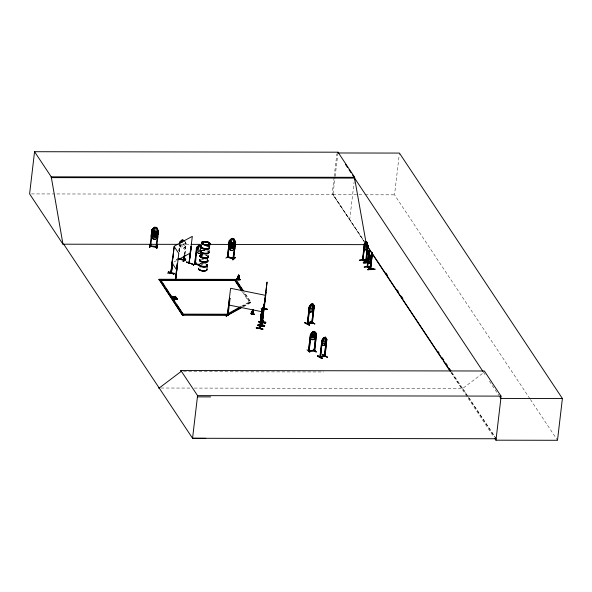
<?xml version="1.0" encoding="UTF-8"?>
<svg xmlns="http://www.w3.org/2000/svg" width="592" height="592" viewBox="0 0 592 592"><rect width="100%" height="100%" fill="white"/><g stroke="black" fill="none" stroke-linecap="round" stroke-linejoin="round"><path stroke-width="0.44" stroke-dasharray="2.96 2.22" d="M263.092 308.795L260.658 308.432M178.851 250.964L179.576 244.807M178.932 250.89L179.657 244.733M179.324 251.985L180.146 244.947M179.406 251.911L180.227 244.873M183.994 243.194L183.86 244.355L183.032 245.214L182.343 245.051L181.788 243.86M184.164 254.96L185.466 243.319M184.837 254.212L186.073 243.667L184.364 240.5M184.919 254.138L186.162 243.593L185.474 243.519M202.005 255.914L202.212 254.153M202.508 264.55L202.198 264.15L200.466 265.786M242.18 306.404L249.432 302.453L249.491 301.927L243.001 292.159M243.312 306.76L250.564 302.815L250.756 301.935L244.274 292.159M334.103 177.304L332.201 193.51L364.369 241.595L333.037 194.391L55.485 193.954M334.206 176.401L336.855 153.898M364.006 241.44L333 194.746L335.05 177.289M335.153 176.386L337.906 152.98M349.68 219.869L354.164 181.7M529.907 398.734L394.524 194.842L399.326 153.987M176.712 259.562L176.401 259.77M179.465 244.799L181.263 247.959L179.487 244.777M180.641 244.429L181.848 246.339L183.231 246.672L184.785 245.428L185.022 243.438L184.297 240.589L186.162 243.593M183.402 248.374L185.784 246.272M185.762 246.294L183.402 248.477L181.263 247.959M176.364 259.807L178.14 258.208M194.265 388.078L462.633 388.5L484.182 372.213M173.87 262.027L177.008 260.325M241.432 306.316L249.491 301.927L250.756 301.935M243.379 306.242L250.623 302.29L249.491 301.927M201.213 254.656L202.094 254.493A4.24 1.569 6.7 0 0 201.243 254.664M201.191 254.841L202.072 254.678A4.24 1.569 6.7 0 0 201.221 254.819A4.24 1.569 6.7 0 1 202.094 254.701A4.218 1.561 6.7 0 0 201.236 254.863A4.218 1.561 6.7 0 1 203.123 254.619M31.45 193.917L54.56 193.954M333 194.746L364.221 194.79M365.138 194.79L394.524 194.842M180.893 244.348L190.121 244.363M242.446 291.93L249.432 302.453L250.697 302.453L243.712 291.93M183.513 371.732L323.802 371.954M161.039 388.026L190.572 388.071M249.432 302.453L250.564 302.815M462.633 388.5L468.235 396.877L451.911 372.346M468.746 397.639L496.244 438.753M530.417 399.504L557.494 440.285M483.472 372.213L485.958 375.957M489.436 381.196L498.886 395.426M468.701 397.639L496 438.753M451.193 372.346L461.923 388.5M450.956 372.398L493.92 437.103M202.56 250.808A4.225 1.561 6.7 0 1 207.629 251.57M201.672 250.675A4.292 1.591 6.7 0 1 204.691 250.512M206.823 250.949A4.292 1.591 6.7 0 1 207.711 251.289M207.185 255.433A4.24 1.569 6.7 0 0 206.312 255.093A4.218 1.561 6.7 0 1 207.163 255.47M201.702 250.438A4.292 1.591 6.7 0 1 204.721 250.275M206.852 250.712A4.292 1.591 6.7 0 1 207.733 251.052M207.363 246.339A4.292 1.591 6.7 0 1 208.924 247.079M206.29 246.361A4.233 1.569 6.7 0 1 208.843 247.352M208.273 246.442A4.292 1.591 6.7 0 1 208.954 246.842M200.14 264.106A4.225 1.561 6.7 0 1 205.217 264.372M200.126 263.817A4.292 1.591 6.7 0 1 205.283 264.084M205.246 255.256A4.225 1.561 6.7 0 1 207.126 255.855A4.218 1.561 6.7 0 0 205.239 255.256M199.689 267.976A4.225 1.561 6.7 0 1 200.562 267.813M201.199 255.011A4.24 1.569 6.7 0 1 202.072 254.849M206.29 255.278A4.24 1.569 6.7 0 1 207.163 255.618M201.554 259.044A4.292 1.591 6.7 0 1 202.582 258.985M201.554 259.333A4.225 1.561 6.7 0 1 203.655 259.34M205.757 259.762A4.225 1.561 6.7 0 1 206.623 260.103M200.155 263.581A4.292 1.591 6.7 0 1 201.043 263.41M203.174 263.418A4.292 1.591 6.7 0 1 205.306 263.847M205.313 263.595A4.233 1.569 6.7 0 1 206.179 263.936M203.071 255.034A4.225 1.561 6.7 0 0 201.184 255.248A4.218 1.561 6.7 0 1 203.071 255.034"/><path stroke-width="0.89" d="M261.146 326.229L259.777 328.501L261.642 311.34L262.648 307.514L262.863 309.446L260.754 326.392L261.168 326.192M261.213 325.622L260.88 325.563M261.686 315.632L261.553 315.987L261.538 314.663L261.02 316.912L261.405 313.323M261.805 310.933L259.511 328.464L260.909 326.133M262.456 309.823L262.707 307.603M263.151 311.903L262.804 312.776L262.937 310.896M263.381 307.611L264.002 303.999C263.995 307.218 262.471 312.931 263.943 304.702M264.002 303.999L263.877 306.042M257.742 325.482L264.402 326.592L257.742 325.459M262.515 308.203L262.012 314.456L261.213 317.053L261.094 315.98M197.121 247.308L195.316 264.247L194.805 263.507M229.851 240.463L227.957 257.387M150.708 246.442L152.61 229.555L151.996 229.57L149.976 246.368L150.057 245.65L150.753 246.006M311.037 334.539L310.4 334.384L308.373 351.093L314.633 350.782L316.535 334.08L315.995 333.984L314.108 350.849L314.167 350.227L314.707 350.175L313.967 350.101M178.791 280.223L172.272 280.223M172.302 279.986L178.821 279.972L172.302 279.949L172.309 280.371M310.926 334.487L309.054 351.049M313.605 306.042L311.858 322.98L313.679 305.938M325.43 337.225L326.784 339.445L326.34 339.497M322.211 340.459L320.524 357.257L322.277 340.481L321.819 340.585L319.887 357.265M326.288 339.497L324.298 356.273L324.934 355.533M265.542 323.017L258.845 322.018L259 321.493L265.741 322.285L258.993 321.515M238.369 279.616L238.813 275.147L237.281 279.313C242.306 282.251 237.133 268.894 239.249 279.002L239.464 279.239M252.592 314.219L253.058 309.875L253.576 314.063L251.289 313.679L252.843 309.734L253.576 314.063M149.45 247.515L150.139 244.718L149.791 247.471M149.739 247.508L150.124 244.718M151.212 236.097L153.121 238.931L155.363 239.286L153.076 238.998L151.138 236.112L151.448 233.433L154.009 231.05L155.171 227.735L155.911 227.853L156.251 231.405L158.16 234.24M151.515 233.492L154.038 231.117L156.251 231.405M158.367 233.063L155.807 235.475L153.528 235.187L151.589 232.279L153.565 235.15L155.777 235.401L158.301 233.056M151.996 229.57L152.662 229.666M154.009 231.05L152.625 233.596L152.388 235.579L153.691 237.333L155.163 237.503L156.813 236.097L157.043 234.106L156.251 231.376L155.385 232.301L154.645 232.219L154.053 231.109L156.295 231.339L158.234 234.225M154.453 227.261L156.739 227.528L157.487 230.325L157.257 232.316L155.607 233.722L154.135 233.544L152.84 231.798C152.211 228.993 157.724 224.412 151.892 229.652M154.727 231.576L155.467 231.635L155.948 233.981L155.814 235.142L154.941 236.082L154.201 236.001L153.609 234.891L154.727 231.546M157.938 230.362L156.051 246.968M156.784 246.442L150.768 245.924M151.582 232.301L151.9 229.622L154.482 227.335C158.434 226.322 157.139 231.169 158.604 230.34L156.71 247.056M156.162 246.487L156.71 246.435L156.702 247.138M156.939 248.351C156.984 242.698 158.005 248.1 156.569 248.344L156.924 245.532M157.923 236.904L155.363 239.286M263.943 308.558L264.224 308.536M262.5 322.004L264.439 305.287M262.545 321.604L261.612 321.434L262.33 321.567M263.951 308.528L267.392 309.29L263.877 308.92M266.097 292.233L264.106 309.194M265.69 322.729L258.963 321.804L265.69 322.751L265.741 322.285M267.392 309.29L263.928 308.728M258.948 321.944L265.571 322.929M354.379 179.901L354.682 177.319L337.995 152.196L34.558 151.715L29.6 193.917L62.989 244.2L178.125 244.348M205.779 438.324L192.555 438.272L63.677 244.163L62.967 244.163L51.238 176.838L34.558 151.715M150.56 246.457L150.716 245.717L150.042 245.761M156.029 246.361L156.088 247.079M183.394 314.67L183.461 314.145L226.936 314.211L227.276 314.722L227.21 315.247L182.469 315.173L159.033 279.269L235.786 279.387L243.275 290.657M159.374 279.772L159.307 280.297L234.795 280.416L234.861 279.89L158.974 279.787M191.32 246.568L190.816 246.672L189.055 263.44L191.32 246.568L189.063 263.462L192.311 236.356L174.263 246.176L170.814 273.437L172.723 256.602M172.805 256.721L170.977 273.297M171.066 273.326L174.144 246.457L178.777 253.428L175.617 280.179M172.538 262.656L171.28 273.119L172.427 264.21M171.377 273.09L172.738 263.381M174.144 273.659L173.922 274.111L168.061 272.253L174.085 273.97L168.283 271.817L174.129 273.682M172.035 296.296L173.73 297.184L172.124 296.844L172.035 296.296L174.048 296.74L175.491 296.318L175.587 296.873L174.455 297.199L175.624 296.525M174.492 296.851L176.068 297.191L176.157 297.739L174.174 297.302L172.716 297.732L172.62 297.177L173.774 296.836M172.716 297.732L172.62 297.177M173.16 297.991L174.862 298.886L173.249 298.538L173.16 297.991L175.173 298.435L176.616 298.013L176.712 298.568L175.58 298.901L176.756 298.22M177.356 263.581L175.365 280.297L177.274 263.462M179.568 243.919L179.798 242.128C186.006 237.303 178.37 241.558 179.761 243.86M179.635 243.926L179.864 242.165L180.479 242.113M175.639 280.282L177.496 263.462M175.617 298.553L177.193 298.886L177.289 299.434L175.299 298.997L173.841 299.434L173.745 298.871L174.899 298.538M171.991 296.644L174.048 296.74M173.841 299.434L173.745 298.871M174.174 297.302L176.201 297.391M173.123 298.338L175.173 298.435M175.587 296.873L175.491 296.318M175.299 298.997L177.326 299.086M176.157 297.739L176.068 297.191M176.712 298.568L176.616 298.013M178.814 279.949L178.821 280.371L172.272 280.275M177.289 299.434L177.193 298.886M185.459 258.941L185.755 259.37L183.394 261.494L183.083 261.065L185.474 258.956L183.098 261.065M184.142 255.759C180.923 264.335 191.512 259.363 178.643 258.956M184.734 255.093L184.127 260.391L184.815 255.019M192.259 264.069L186.399 261.953L192.407 264.025M182.469 315.173L159.033 279.269M189.151 263.211C188.722 263.921 190.113 262.241 188.922 262.767M500.795 397.928L501.01 396.115L484.323 370.992L180.886 370.511L180.745 371.732L159.196 388.026L158.486 388.019M195.878 262.626L193.125 265.016L195.863 262.626M197.299 247.449L196.729 247.315L194.738 264.121L199.415 265.231M195.316 264.247L195.33 263.64M207.318 265.949L206.882 269.649A4.24 1.569 6.7 0 1 202.116 270.729A4.24 1.569 6.7 0 1 198.601 268.398M208.946 252.037L209.176 250.12M209.487 247.426L209.931 243.726M180.886 370.511L197.565 395.634L192.555 438.272L496 438.753M228.564 255.781L225.892 258.134M228.815 244.304L228.482 246.975L230.281 250.127L232.427 250.645L234.846 248.507M235.253 244.659L232.871 246.76L230.754 246.324L228.978 243.149L229.289 240.493L231.709 238.354L233.855 238.872L235.653 242.024L233.514 258.741L235.572 242.032L233.825 238.894C231.102 236.881 230.229 240.803 230.133 242.794L231.339 244.703L232.723 245.036L234.277 243.793L234.513 241.802L233.855 238.872M227.387 257.268L229.356 240.537L229.888 240.67M233.603 258.734L227.409 257.246L229.459 240.47L230.029 240.604M233.041 239.124C230.954 239.649 230.503 244.526 229.689 246.575L230.895 248.485L232.279 248.818L233.833 247.574L234.062 245.584L233.07 239.101M232.575 259.429L232.885 259.866L235.239 257.72L234.965 257.32L232.575 259.429L234.943 257.305M235.054 241.728L232.967 258.578L233.278 257.905L233.818 258.053L233.751 258.674L227.469 257.276M233.048 258.504L233.122 257.897M226.211 316.106L228.297 313.605M227.21 315.247L226.936 314.211L240.626 306.76M227.446 314.53L228.024 314.648L228.038 315.277L230.051 298.472L229.459 298.353L227.483 315.173L228.142 314.833M234.462 279.905L234.521 279.387L242.002 290.657M235.727 279.912L235.786 279.387M239.39 278.654L236.386 278.654L237.266 279.809L240.049 279.816L239.397 278.603L240.137 279.72M237.266 279.809L240.049 279.816M239.257 278.558L236.474 278.551M251.489 314.419L254.271 314.419M253.48 313.161L250.616 313.198L251.348 314.374M257.72 325.556L264.402 326.592M264.75 325.452L258.045 324.475M260.931 318.903L260.717 316.964L262.249 308.314M262.33 310.201L261.768 312.894L261.731 312.125M262.559 309.816L261.523 314.396M260.835 326.148L262.633 307.596M263.81 304.836L260.983 326.436L263.625 305.257L264.21 305.376L263.625 305.257M261.738 321.967L261.694 321.338M263.248 308.284L261.509 325.052L261.649 324.349M263.24 320.975L261.472 322.921L263.203 320.657L263.507 321.071L261.79 323.343M265.527 323.091L258.867 321.774L265.704 322.618M308.817 309.845L309.076 307.174L311.074 304.133L312.835 303.77M309.128 307.196C309.764 304.332 313.545 302.001 314.293 306.145L312.391 322.855L307.226 323.913L309.187 307.204L309.801 307.181L307.892 323.876M309.801 307.181L309.342 307.285L307.329 324.002L307.973 323.284L307.3 323.262L311.718 322.455M309.646 307.1L307.603 323.809L307.803 323.188M304.732 322.84L309.49 325.134L305.043 322.448L304.762 322.81M314.589 323.876L310.112 321.278L314.818 323.876M309.786 352.432L307.019 349.761M310.489 334.473L308.624 351.204L308.676 350.582L309.224 350.531L308.558 350.464M311.74 322.277L312.45 322.233L311.873 322.958M314.16 306.005L312.095 322.773L312.295 322.152M309.083 351.145L311.074 334.317L310.4 334.384M313.22 349.45L316.298 352.011L313.56 349.428M316.017 351.974L313.301 349.125M314.093 350.834L315.884 334.029C317.86 334.391 314.226 329.996 312.717 331.749L310.437 334.576M314.448 350.679L314.641 350.183M316.439 333.992L314.618 350.804L308.61 351.189M337.995 152.196L337.906 152.98L399.43 153.076L562.4 398.52L557.494 440.285L495.97 440.189L494.949 438.65M317.689 355.822C331.979 363.969 307.766 350.353 322.122 358.204M324.431 355.614L325.089 355.614L325.001 356.258L326.843 339.408L325.467 337.151L323.706 337.514L321.708 340.555L321.397 343.205L322.773 345.462L324.534 345.099L322.81 345.388L321.449 343.227M322.433 340.563L321.974 340.666L319.998 357.398L319.88 356.695L320.39 356.576M321.841 358.582L322.159 358.167M326.31 339.556L324.579 356.34M320.013 357.376L324.964 356.236L326.791 339.386M327.213 357.006C326.762 357.509 316.557 351.204 327.243 357.006M365.449 259.548L359.507 260.162M365.893 241.447C364.191 242.076 365.16 244.037 364.472 243.312L362.459 260.006L362.548 259.385L363.155 259.629M367.499 248.396C365.197 253.398 363.118 245.458 364.428 243.253M368.061 245.754L367.469 245.547L368.061 245.754L366.137 262.485L362.711 259.999L364.369 245.932M362.548 259.385L362.859 260.273L364.716 243.319M362.792 260.243L364.576 247.034M370.081 266.178L364.073 267.096L370.059 266.533M365.871 261.856L365.56 262.293L367.551 245.554M366.108 262.448L367.75 245.532M369.956 263.588L371.391 261.731L369.956 263.588L368.749 262.693L367.884 259.259L368.194 256.602L369.66 254.797L368.564 259.059L369.134 261.183L369.896 261.738L370.829 260.702L371.058 258.719L370.807 255.707L369.667 254.878L370.895 255.64L371.628 259.133M368.949 255.692L369.26 250.194L367.07 266.955L370.518 269.419L372.442 252.68L372.131 252.458L370.118 269.168M367.395 266.918L367.921 261.62M368.12 259.866L369.26 250.194M369.06 250.216L367.343 267.125M367.617 267.118L368.542 259.215M367.773 269.745C382.188 268.132 372.116 270.241 367.758 269.412L373.574 268.746M368.971 261.797C369.689 262.848 362.94 263.669 363.177 262.508L368.994 261.849M370.414 269.367L371.199 262.101M372.131 252.458L371.391 261.731M372.331 252.429L370.681 269.367L367.366 266.918M370.74 269.382L370.407 268.502L370.4 269.145M373.559 268.701L373.707 269.153M495.97 440.189L500.876 398.423L499.877 396.929M265.371 295.334L267.059 282.058L262.278 322.877L265.342 295.304L230.591 288.282L227.38 315.136M263.743 309.387L265.098 298.76M252.658 311.518L252.932 309.734M263.573 309.357L262.878 312.783M261.56 313.612L262.13 310.837L261.457 315.543L261.42 314.781M263.225 310.386L263.581 308.277M261.331 313.989L262.441 308.188M262.848 329.196L256.247 327.975L256.366 327.539L262.922 329.078L256.255 327.961L262.907 329.071M167.566 273.193L174.078 273.193M237.755 279.513L238.554 275.154L237.281 279.313M251.977 314.115L252.762 309.794L251.289 313.679M261.479 311.74L262.175 308.299M261.331 318.096L262.182 314.685M238.62 275.132L237.074 279.076M252.007 312.606L252.843 309.734M251.504 313.915L252.791 309.831M370 255.492L369.23 258.652L369.859 260.221L370.496 258.312L370.067 255.485M263.551 308.099L263.166 308.284M261.412 324.312L262.027 322.425M261.279 324.993L261.768 323.491M262.256 322.455L261.664 324.401M262.308 322.662L261.56 325.008M324.246 337.795L323.417 340.185L323.72 342.243L324.934 340.97L324.801 337.662L324.298 337.817M203.241 243.571L202.36 243.608M203.278 243.645L202.479 243.268M208.902 243.512L209.45 243.571L208.924 243.482M237.177 278.854L238.554 275.154M311.096 304.199L309.734 308.98L310.637 310.304L311.747 310.045L313.042 308.217L312.754 303.814L314.211 306.027M314.093 332.097L313.412 332.142L312.465 334.443L312.894 336.589L313.568 336.552L314.345 335.479L314.063 332.068M359.492 260.184L365.479 259.629M181.922 242.69L182.861 240.596L183.579 240.737M231.909 242.742L230.836 246.006L231.383 247.197L232.079 247.36L232.9 246.501L233.041 245.34L232.597 242.912L231.879 242.764M180.878 242.439L182.247 240.063L184.364 240.5L182.225 240.086M201.413 247.227C201.154 243.112 196.233 246.457 197.402 249.639L198.609 251.556L199.992 251.889L201.028 251.052M193.429 265.031L195.752 262.915M261.842 311.562L261.398 311.725M261.242 316.246C264.424 304.414 261.035 321.16 261.087 314.374M260.791 316.979L260.857 318.888L261.405 318.052M259.969 327.672L259.54 327.79L261.035 326M260.806 325.955L259.947 327.813M226.492 316.15L227.794 314.419M311.851 311.688L313.849 308.654L314.1 306.034L313.693 306.131M310.223 312.036L308.765 309.823L310.186 312.11L311.903 311.718L313.901 308.676M321.811 340.592L323.706 337.514L322.366 342.361L323.269 343.686L324.379 343.427L325.674 341.599L325.385 337.196M229.459 298.353L230.051 298.472M226.181 316.15L227.498 314.411L228.009 314.655M226.544 316.217L227.454 315.04L228.024 315.255M261.62 321.944L262.249 322.085M261.486 323.195L263.203 320.923M261.768 323.291L263.499 321.034M368.231 256.654L369.719 254.789M310.378 334.554L312.746 331.772L314.796 331.712L315.506 334.251L315.27 336.234L313.73 337.899L312.376 337.988L311.229 336.493L311.459 334.51L312.717 331.749M313.871 339.556L316.18 336.759M310.134 337.181L311.814 339.719L313.901 339.586L316.269 336.804M171.48 272.49L171.347 272.512M231.243 242.158L233.359 242.698L232.523 243.578L231.827 243.416L231.28 242.224L228.793 244.326L231.243 242.158L233.381 242.676L235.187 245.828M362.519 260.051L365.9 262.485L366.004 261.901L363.111 259.814M228.949 243.171L230.821 246.242L232.893 246.842L235.342 244.674M228.579 246.945L230.31 250.105L232.397 250.571M233.381 242.676L235.113 245.835M227.964 256.78L227.417 256.625L228.157 256.684M233.1 258.075L228.098 256.965L233.596 258.119M183.527 259.784L178.695 258.519M183.542 260.236L183.631 259.533M183.557 259.622L184.267 259.688M183.135 261.39L185.733 259.318M198.979 245.199L196.537 247.367C195.626 249.861 196.995 253.857 200.185 253.665M200.163 253.591L198.024 253.169M193.473 265.105L195.841 262.974M202.131 243.282L202.442 243.638M202.257 243.527L203.278 243.519M209.265 243.519L208.761 243.43L209.08 243.667M209.398 243.63L209.013 243.231M309.424 325.112L304.991 322.714L309.49 325.134M175.735 279.69L175.321 279.572L175.691 279.676M186.362 262.3L192.407 264.039M177.792 259.895L190.343 253.058M232.515 311.666L234.121 310.785M235.734 309.912L237.348 309.031M228.157 314.567L241.765 307.115M241.706 307.64L228.009 315.099L226.877 314.737M363.059 260.251L362.681 259.969M367.721 266.541L367.129 266.289L367.514 266.57M149.968 246.272L156.569 247.012M312.302 322.877L307.455 323.994M324.372 355.659L324.298 356.273M202.383 243.179L202.079 243.586M202.753 243.393L202.427 243.282M203.182 243.623L202.745 243.682M251.4 313.464L251.8 313.323M172.76 297.384L174.218 296.955M174.011 297.088L175.447 296.666M173.885 299.078L175.343 298.649M175.136 298.782L176.571 298.361M172.575 297.524L173.73 297.184M173.7 299.219L174.862 298.886M313.834 306.256L314.293 306.145M312.021 322.351L312.398 322.285M311.873 322.536L307.788 323.358M326.466 339.638L326.74 339.416M320.161 356.761L324.349 355.836M324.527 355.74L325.089 355.614M324.505 355.918L320.42 356.739M319.858 357.294L324.86 356.14M322.773 354.948L327.457 357.279M194.768 263.396L195.427 263.529M170.814 272.705L171.103 272.712M202.36 243.393L202.775 243.475M314.589 350.198L314.056 350.235M262.16 322.166L261.612 322.055M365.908 241.529L367.04 242.357L367.906 245.791L367.536 248.448M367.062 242.298L366.996 247.367L366.063 248.396L365.308 247.841L364.731 245.717L365.841 241.536L366.973 242.365L367.906 245.791L365.804 262.471M364.99 249.343L366.056 250.172M370.895 255.64L371.672 259.141M367.884 259.259L368.786 262.737L369.948 263.507M365.804 261.775L362.911 259.836M363.325 262.959L369.127 262.271M370.385 268.679L367.499 266.74M367.721 269.76L373.552 269.02M178.562 259.03L184.112 260.369M194.761 264.017L199.497 265.157M311.851 339.653L313.901 339.586M308.676 350.582L314.004 350.397L309.105 350.612M202.967 243.763L202.479 243.741M308.898 351.034L309.128 350.442M51.238 176.838L354.682 177.319M51.149 177.622L354.586 178.103L365.923 241.943M191.046 244.363L201.199 244.378M209.501 244.392L229.807 244.429M234.425 244.437L364.561 244.637M182.528 314.648L227.276 314.722M197.565 395.634L501.01 396.115M500.876 398.423L562.4 398.52M197.425 396.855L210.641 396.914M156.836 245.85L157.213 245.88M156.628 247.13L150.094 246.383M263.714 308.499L263.958 305.842L261.975 322.862L262.041 322.248M258.031 324.542L264.742 325.519M197.158 247.515L196.648 247.389L194.657 264.113M261.176 314.345L262.337 310.164L262.478 312.088M228.63 304.984L263.381 312.014M174.455 297.199L176.031 297.539M175.58 298.901L177.156 299.234M234.987 241.706L235.653 241.958L234.943 241.906M198.979 245.303L201.08 245.776M235.216 257.683L232.893 259.851M199.548 264.728L195.367 263.81L199.467 264.802M310.119 321.56L314.818 323.905M238.776 278.802L239.249 279.002M252.991 313.405L253.472 313.605M370.459 268.761L370.244 268.583M311.903 311.718L310.186 312.11M322.092 358.441L317.586 356.147L322.122 358.515M367.699 266.718L370.488 268.761M345.491 164.398L347.511 167.44M349.028 169.726L351.049 172.775M352.566 175.054L482.961 371.436M386.014 273.104L387.545 275.413M397.254 290.036L398.275 291.567M401.339 296.185L402.871 298.494M438.117 351.574L439.138 353.113M442.202 357.731L443.734 360.04M445.776 363.118L447.308 365.427M449.358 368.498L450.889 370.807M367.935 246.953L450.682 371.576M368.098 247.597L371.162 252.222M372.183 253.761L442.261 359.3M443.282 360.839L449.935 370.858M237.222 282.162L239.716 285.921M240.715 287.423L242.713 290.428M234.957 280.66L241.943 291.183M253.613 313.205L254.353 314.374M172.183 263.159L176.816 270.137M160.639 279.779L183.735 315.173L176.69 304.562M160.58 280.297L161.586 281.814M162.593 283.331L164.606 286.365M166.115 288.637L168.128 291.671M169.638 293.943L171.65 296.977M173.16 299.256L174.67 301.528M253.139 309.823L253.679 313.841M238.902 275.25L239.353 279.454M261.102 314.33L261.316 316.261M253.058 309.875L253.176 314.197M238.842 275.273L238.953 279.594M208.71 252.384A4.225 1.561 6.7 0 1 204.099 253.879A4.225 1.561 6.7 0 1 201.021 251.223M208.273 256.247A4.24 1.569 6.7 0 1 203.641 257.749A4.24 1.569 6.7 0 1 200.547 255.078A4.24 1.569 6.7 0 0 203.641 257.794A4.24 1.569 6.7 0 0 208.273 256.292M208.295 256.092A4.24 1.569 6.7 0 1 203.663 257.594A4.24 1.569 6.7 0 1 200.57 254.93M208.806 252.118A4.292 1.591 6.7 0 1 204.122 253.635A4.292 1.591 6.7 0 1 200.991 250.934M208.835 251.881A4.292 1.591 6.7 0 1 204.151 253.398A4.292 1.591 6.7 0 1 201.021 250.697M208.806 251.615A4.225 1.561 6.7 0 1 204.188 253.11A4.225 1.561 6.7 0 1 201.11 250.453M209.257 247.774A4.225 1.561 6.7 0 1 204.64 249.269A4.225 1.561 6.7 0 1 201.561 246.612M209.353 247.508A4.292 1.591 6.7 0 1 204.662 249.032A4.292 1.591 6.7 0 1 201.532 246.331M209.376 247.271A4.292 1.591 6.7 0 1 204.691 248.788A4.292 1.591 6.7 0 1 201.561 246.094M209.346 247.005A4.225 1.561 6.7 0 1 204.728 248.499A4.225 1.561 6.7 0 1 201.65 245.843M208.273 255.988A4.211 1.554 6.7 0 1 203.678 257.476A4.211 1.554 6.7 0 1 200.614 254.826M208.251 256.247A4.218 1.561 6.7 0 1 203.648 257.742A4.218 1.561 6.7 0 1 200.57 255.085A4.218 1.561 6.7 0 0 203.641 257.772A4.218 1.561 6.7 0 0 208.243 256.284M208.251 256.44A4.24 1.569 6.7 0 1 203.618 257.942A4.24 1.569 6.7 0 1 200.525 255.278M206.749 265.105A4.225 1.561 6.7 0 1 203.655 267.133A4.225 1.561 6.7 0 1 199.053 264.698M206.889 269.545A4.225 1.561 6.7 0 1 202.131 270.618A4.225 1.561 6.7 0 1 198.631 268.294M207.385 260.221A4.292 1.591 6.7 0 1 203.678 262.234A4.292 1.591 6.7 0 1 199.992 259.466M207.296 260.495A4.225 1.561 6.7 0 1 203.648 262.478A4.225 1.561 6.7 0 1 200.015 259.755M207.385 259.718A4.225 1.561 6.7 0 1 204.284 261.753A4.225 1.561 6.7 0 1 199.689 259.318M206.837 264.831A4.292 1.591 6.7 0 1 203.692 266.888A4.292 1.591 6.7 0 1 199.023 264.417M206.867 264.594A4.292 1.591 6.7 0 1 203.722 266.652A4.292 1.591 6.7 0 1 199.045 264.18M206.845 264.328A4.225 1.561 6.7 0 1 203.744 266.356A4.225 1.561 6.7 0 1 199.141 263.928M207.407 259.984A4.292 1.591 6.7 0 1 204.262 262.041A4.292 1.591 6.7 0 1 199.593 259.57M206.867 269.545A4.211 1.554 6.7 0 1 202.131 270.611A4.211 1.554 6.7 0 1 198.646 268.302M198.683 247.907L198.542 249.069L199.097 250.261L199.785 250.431L200.614 249.572L200.34 245.954L199.622 245.806L198.683 247.907M310.785 306.804L310.645 307.966L311.089 308.861L311.644 308.735L312.302 307.588L312.169 304.281L311.614 304.414L310.785 306.804M365.538 244.148L366.026 246.879L366.67 244.97L366.174 242.15L365.538 244.148M230.503 243.852L231.383 246.124C228.69 247.678 230.739 249.188 231.694 246.583C232.027 249.328 234.291 249.432 232.116 246.287C234.58 244.829 232.848 243.319 231.812 245.813L231.072 244.008L230.503 243.852M314.663 337.351L314.071 337.396L313.353 335.819C312.435 338.454 310.319 338.158 313.035 335.457C311.007 333.592 313.138 332.438 313.42 335.042L315.07 333.355L313.745 335.427L314.663 337.351M153.276 232.804L154.223 234.943C151.323 237.163 153.513 237.873 154.556 235.364C154.949 238.043 157.339 237.858 155 235.024C157.509 233.322 155.792 232.027 154.682 234.587L153.913 232.945L153.276 232.804M326.429 342.021L324.468 345.01L326.429 342.021M202.753 243.956A4.24 1.569 6.7 0 0 209.812 243.971A4.218 1.561 6.7 0 0 204.662 241.514A4.218 1.561 6.7 0 0 202.767 243.941A4.218 1.561 6.7 0 0 209.79 243.956A4.24 1.569 6.7 0 0 204.654 241.506A4.24 1.569 6.7 0 0 202.753 243.956M202.716 244.333A4.225 1.561 6.7 0 0 209.753 244.348A4.225 1.561 6.7 0 0 204.61 241.899A4.225 1.561 6.7 0 0 202.716 244.333A4.211 1.554 6.7 0 0 209.731 244.341A4.211 1.554 6.7 0 0 204.617 241.906A4.211 1.554 6.7 0 0 202.73 244.333M202.73 244.111A4.24 1.569 6.7 0 0 209.79 244.119A4.24 1.569 6.7 0 0 204.632 241.662A4.24 1.569 6.7 0 0 202.73 244.111M203.596 258.164A4.225 1.561 6.7 0 0 208.206 256.669A4.211 1.554 6.7 0 1 203.596 258.156A4.225 1.561 6.7 0 1 200.518 255.507A4.211 1.554 6.7 0 0 203.596 258.156M202.101 270.884A4.24 1.569 6.7 0 0 206.874 269.811A4.218 1.561 6.7 0 1 202.101 270.877A4.218 1.561 6.7 0 1 198.609 268.561A4.24 1.569 6.7 0 0 202.101 270.884"/></g></svg>
